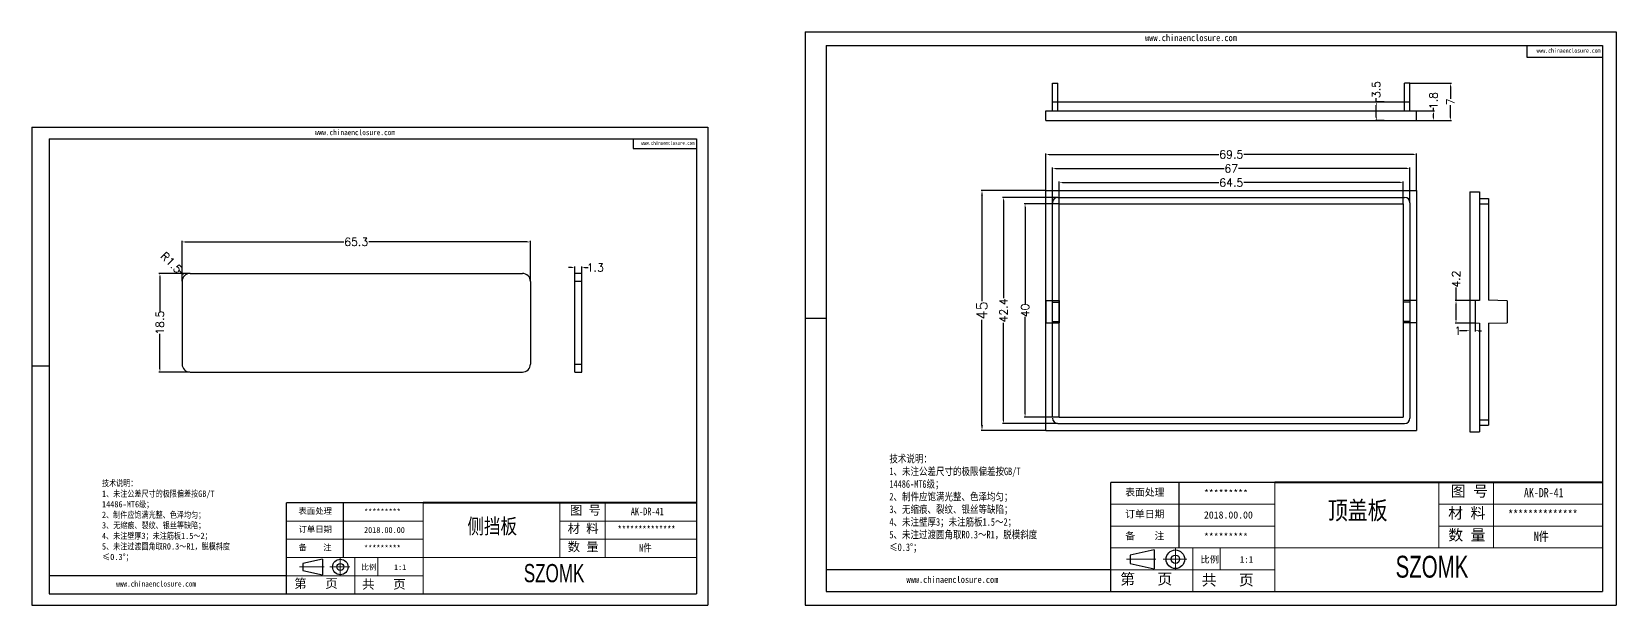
# Model space of a CAD drawing. Header units: inches. Extents: x 2877 to 3980, y 1126 to 1425.
# Drawn here: x 3682.6 to 3979.7, y 1125.7 to 1233.2 of the extents above; entities that cross this region are included whole.
import ezdxf

# ---------------------------------------------------------------- set-up
doc = ezdxf.new("R2010")
doc.units = ezdxf.units.IN
doc.header["$LTSCALE"] = 15
doc.linetypes.add('CENTER2', pattern=[28.575, 19.05, -3.175, 3.175, -3.175])
doc.linetypes.add('HIDDEN', pattern=[0.075, 0.05, -0.025])
doc.layers.add('文字', color=81, linetype='Continuous')
for name, color, linetype, lineweight in [('粗实线', 7, 'Continuous', 30), ('细实线', 3, 'Continuous', 9), ('细点划线', 2, 'CENTER2', 9)]:
    doc.layers.add(name, color=color, linetype=linetype, lineweight=lineweight)
doc.styles.get("Standard").update_dxf_attribs({"font": 'txt', "bigfont": 'gbcbig.shx'})
doc.styles.add('宋体', font='', dxfattribs={"width": 0.8, "height": 3.5})
doc.styles.add('长仿宋', font='', dxfattribs={"width": 0.7, "height": 4})
doc.styles.get('宋体').set_extended_font_data('SimSun')
doc.styles.get('长仿宋').set_extended_font_data('SimSun')
doc.dimstyles.new('2', dxfattribs={"dimtxt": 1.5, "dimasz": 0.6, "dimexe": 0.18, "dimexo": 0.0625, "dimgap": 0.09, "dimtad": 0, "dimdsep": 46, "dimtxsty": 'Standard', "dimcen": 0, "dimclrd": 3, "dimclre": 3, "dimadec": 0, "dimazin": 2, "dimtfac": 1, "dimtofl": 0, "dimtmove": 0, "dimatfit": 3, "dimfxl": 1, "dimtolj": 1, "dimtzin": 0, "dimarcsym": 0})
doc.dimstyles.new('2.5', dxfattribs={"dimtxt": 2, "dimasz": 1, "dimexe": 0.18, "dimexo": 0.0625, "dimgap": 0.09, "dimtad": 0, "dimdsep": 46, "dimtxsty": 'Standard', "dimcen": 1, "dimclrd": 3, "dimclre": 3, "dimadec": 0, "dimazin": 2, "dimtfac": 1, "dimtofl": 0, "dimtmove": 0, "dimatfit": 3, "dimfxl": 1, "dimtolj": 1, "dimtzin": 0, "dimarcsym": 0})

# ---------------------------------------------------------------- blocks, each defined once
blk = doc.blocks.new('*D267')
at = {"color": 3, "lineweight": -2}
for p, q in [((3872.73, 1203.43), (3860.63, 1203.43)), ((3860.81, 1202.43), (3860.81, 1182.69)), ((3860.81, 1159.43), (3860.81, 1179.18)), ((3872.73, 1158.43), (3860.63, 1158.43))]:
    blk.add_line(p, q, dxfattribs=at)
at = {"color": 3}
for points in [[(3860.64, 1202.43), (3860.98, 1202.43), (3860.81, 1203.43)], [(3860.64, 1159.43), (3860.98, 1159.43), (3860.81, 1158.43)]]:
    blk.add_solid(points, dxfattribs=at)
at = {"layer": 'Defpoints', "color": 0}
for p in [(3860.81, 1203.43), (3872.79, 1203.43), (3872.79, 1158.43)]:
    blk.add_point(p, dxfattribs=at)
at = {"color": 0, "insert": (3860.81, 1180.93), "char_height": 2, "attachment_point": 5, "rotation": 90}
blk.add_mtext('\\A1;45', dxfattribs=at)
blk = doc.blocks.new('*D270')
at = {"color": 3, "lineweight": -2}
for p, q in [((3710.84, 1186.44), (3710.84, 1193.96)), ((3711.44, 1193.78), (3741.15, 1193.78)), ((3775.54, 1193.78), (3745.83, 1193.78)), ((3776.14, 1186.44), (3776.14, 1193.96))]:
    blk.add_line(p, q, dxfattribs=at)
at = {"color": 3}
for points in [[(3711.44, 1193.88), (3711.44, 1193.68), (3710.84, 1193.78)], [(3775.54, 1193.88), (3775.54, 1193.68), (3776.14, 1193.78)]]:
    blk.add_solid(points, dxfattribs=at)
at = {"layer": 'Defpoints', "color": 0}
for p in [(3776.14, 1193.78), (3710.84, 1186.38), (3776.14, 1186.38)]:
    blk.add_point(p, dxfattribs=at)
at = {"color": 0, "insert": (3743.49, 1193.78), "char_height": 1.5, "attachment_point": 5}
blk.add_mtext('\\A1;65.3', dxfattribs=at)
blk = doc.blocks.new('*D271')
at = {"color": 3, "lineweight": -2}
for p, q in [((3712.28, 1187.88), (3706.51, 1187.88)), ((3706.69, 1187.28), (3706.69, 1180.72)), ((3706.69, 1169.98), (3706.69, 1176.54)), ((3712.28, 1169.38), (3706.51, 1169.38))]:
    blk.add_line(p, q, dxfattribs=at)
at = {"color": 3}
for points in [[(3706.59, 1187.28), (3706.79, 1187.28), (3706.69, 1187.88)], [(3706.59, 1169.98), (3706.79, 1169.98), (3706.69, 1169.38)]]:
    blk.add_solid(points, dxfattribs=at)
at = {"layer": 'Defpoints', "color": 0}
for p in [(3712.34, 1187.88), (3706.69, 1169.38), (3712.34, 1169.38)]:
    blk.add_point(p, dxfattribs=at)
at = {"color": 0, "insert": (3706.69, 1178.63), "char_height": 1.5, "attachment_point": 5, "rotation": 90}
blk.add_mtext('\\A1;18.5', dxfattribs=at)
blk = doc.blocks.new('*D272')
at = {"color": 3, "lineweight": -2}
blk.add_line((3710.31, 1188.43), (3710.86, 1187.87), dxfattribs=at)
at = {"color": 3}
blk.add_solid([(3710.93, 1187.94), (3710.79, 1187.8), (3711.28, 1187.44)], dxfattribs=at)
at = {"layer": 'Defpoints', "color": 0}
for p in [(3711.28, 1187.44), (3712.34, 1186.38)]:
    blk.add_point(p, dxfattribs=at)
at = {"color": 0, "insert": (3708.84, 1189.91), "char_height": 1.5, "attachment_point": 5, "rotation": 314.7703}
blk.add_mtext('\\A1;R1.5', dxfattribs=at)
blk = doc.blocks.new('*D273')
at = {"color": 3, "lineweight": -2}
for p, q in [((3783.87, 1188.98), (3783.27, 1188.98)), ((3784.47, 1187.94), (3784.47, 1189.16)), ((3785.77, 1187.94), (3785.77, 1189.16)), ((3786.37, 1188.98), (3786.97, 1188.98))]:
    blk.add_line(p, q, dxfattribs=at)
at = {"color": 3}
for points in [[(3783.87, 1189.08), (3783.87, 1188.88), (3784.47, 1188.98)], [(3786.37, 1189.08), (3786.37, 1188.88), (3785.77, 1188.98)]]:
    blk.add_solid(points, dxfattribs=at)
at = {"layer": 'Defpoints', "color": 0}
for p in [(3785.77, 1188.98), (3784.47, 1187.88), (3785.77, 1187.88)]:
    blk.add_point(p, dxfattribs=at)
at = {"color": 0, "insert": (3788.31, 1188.98), "char_height": 1.5, "attachment_point": 5}
blk.add_mtext('\\A1;1.3', dxfattribs=at)
blk = doc.blocks.new('*D275')
at = {"color": 3, "lineweight": -2}
for p, q in [((3872.79, 1203.5), (3872.79, 1210.36)), ((3873.39, 1210.18), (3905.2, 1210.18)), ((3941.69, 1210.18), (3909.88, 1210.18)), ((3942.29, 1203.5), (3942.29, 1210.36))]:
    blk.add_line(p, q, dxfattribs=at)
at = {"color": 3}
for points in [[(3873.39, 1210.28), (3873.39, 1210.08), (3872.79, 1210.18)], [(3941.69, 1210.28), (3941.69, 1210.08), (3942.29, 1210.18)]]:
    blk.add_solid(points, dxfattribs=at)
at = {"layer": 'Defpoints', "color": 0}
for p in [(3942.29, 1210.18), (3872.79, 1203.43), (3942.29, 1203.43)]:
    blk.add_point(p, dxfattribs=at)
at = {"color": 0, "insert": (3907.54, 1210.18), "char_height": 1.5, "attachment_point": 5}
blk.add_mtext('\\A1;69.5', dxfattribs=at)
blk = doc.blocks.new('fgfg')
for p, q in [((3669.31, 1449.66), (3669.31, 1447.16)), ((3669.31, 1449.66), (3673.51, 1449.66)), ((3669.31, 1447.16), (3673.51, 1447.16)), ((3669.61, 1448.36), (3669.61, 1447.16)), ((3673.21, 1448.36), (3673.21, 1447.16)), ((3673.51, 1449.66), (3673.51, 1447.16))]:
    blk.add_line(p, q)
blk = doc.blocks.new('*D277')
at = {"color": 3, "lineweight": -2}
for p, q in [((3875.23, 1200.93), (3868.71, 1200.93)), ((3868.89, 1200.33), (3868.89, 1182.15)), ((3868.89, 1161.53), (3868.89, 1179.72)), ((3875.23, 1160.93), (3868.71, 1160.93))]:
    blk.add_line(p, q, dxfattribs=at)
at = {"color": 3}
for points in [[(3868.79, 1200.33), (3868.99, 1200.33), (3868.89, 1200.93)], [(3868.79, 1161.53), (3868.99, 1161.53), (3868.89, 1160.93)]]:
    blk.add_solid(points, dxfattribs=at)
at = {"layer": 'Defpoints', "color": 0}
for p in [(3875.29, 1200.93), (3868.89, 1160.93), (3875.29, 1160.93)]:
    blk.add_point(p, dxfattribs=at)
at = {"color": 0, "insert": (3868.89, 1180.93), "char_height": 1.5, "attachment_point": 5, "rotation": 90}
blk.add_mtext('\\A1;40', dxfattribs=at)
blk = doc.blocks.new('*D278')
at = {"color": 3, "lineweight": -2}
for p, q in [((3874.98, 1202.13), (3864.66, 1202.13)), ((3864.84, 1201.53), (3864.84, 1183.27)), ((3864.84, 1160.33), (3864.84, 1178.59)), ((3874.98, 1159.73), (3864.66, 1159.73))]:
    blk.add_line(p, q, dxfattribs=at)
at = {"color": 3}
for points in [[(3864.74, 1201.53), (3864.94, 1201.53), (3864.84, 1202.13)], [(3864.74, 1160.33), (3864.94, 1160.33), (3864.84, 1159.73)]]:
    blk.add_solid(points, dxfattribs=at)
at = {"layer": 'Defpoints', "color": 0}
for p in [(3864.84, 1202.13), (3875.04, 1202.13), (3875.04, 1159.73)]:
    blk.add_point(p, dxfattribs=at)
at = {"color": 0, "insert": (3864.84, 1180.93), "char_height": 1.5, "attachment_point": 5, "rotation": 90}
blk.add_mtext('\\A1;42.4', dxfattribs=at)
blk = doc.blocks.new('*D279')
at = {"color": 3, "lineweight": -2}
for p, q in [((3875.29, 1201), (3875.29, 1205.08)), ((3875.89, 1204.9), (3905.2, 1204.9)), ((3939.19, 1204.9), (3909.88, 1204.9)), ((3939.79, 1201), (3939.79, 1205.08))]:
    blk.add_line(p, q, dxfattribs=at)
at = {"color": 3}
for points in [[(3875.89, 1205), (3875.89, 1204.8), (3875.29, 1204.9)], [(3939.19, 1205), (3939.19, 1204.8), (3939.79, 1204.9)]]:
    blk.add_solid(points, dxfattribs=at)
at = {"layer": 'Defpoints', "color": 0}
for p in [(3939.79, 1204.9), (3875.29, 1200.93), (3939.79, 1200.93)]:
    blk.add_point(p, dxfattribs=at)
at = {"color": 0, "insert": (3907.54, 1204.9), "char_height": 1.5, "attachment_point": 5}
blk.add_mtext('\\A1;64.5', dxfattribs=at)
blk = doc.blocks.new('*D280')
at = {"color": 3, "lineweight": -2}
for p, q in [((3874.04, 1201), (3874.04, 1207.72)), ((3874.64, 1207.54), (3906.2, 1207.54)), ((3940.44, 1207.54), (3908.88, 1207.54)), ((3941.04, 1201.2), (3941.04, 1207.72))]:
    blk.add_line(p, q, dxfattribs=at)
at = {"color": 3}
for points in [[(3874.64, 1207.64), (3874.64, 1207.44), (3874.04, 1207.54)], [(3940.44, 1207.64), (3940.44, 1207.44), (3941.04, 1207.54)]]:
    blk.add_solid(points, dxfattribs=at)
at = {"layer": 'Defpoints', "color": 0}
for p in [(3874.04, 1207.54), (3874.04, 1200.93), (3941.04, 1201.13)]:
    blk.add_point(p, dxfattribs=at)
at = {"color": 0, "insert": (3907.54, 1207.54), "char_height": 1.5, "attachment_point": 5}
blk.add_mtext('\\A1;67', dxfattribs=at)
blk = doc.blocks.new('*D281')
at = {"color": 3, "lineweight": -2}
for p, q in [((3942.35, 1218.33), (3945.64, 1218.33)), ((3945.46, 1218.33), (3945.46, 1218.93)), ((3942.35, 1216.53), (3945.64, 1216.53)), ((3945.46, 1217.13), (3945.46, 1217.73))]:
    blk.add_line(p, q, dxfattribs=at)
at = {"color": 3}
for points in [[(3945.36, 1217.73), (3945.56, 1217.73), (3945.46, 1218.33)], [(3945.36, 1217.13), (3945.56, 1217.13), (3945.46, 1216.53)]]:
    blk.add_solid(points, dxfattribs=at)
at = {"layer": 'Defpoints', "color": 0}
for p in [(3942.29, 1218.33), (3945.46, 1218.33), (3942.29, 1216.53)]:
    blk.add_point(p, dxfattribs=at)
at = {"color": 0, "insert": (3945.46, 1220.27), "char_height": 1.5, "attachment_point": 5, "rotation": 90}
blk.add_mtext('\\A1;1.8', dxfattribs=at)
blk = doc.blocks.new('*D282')
at = {"color": 3, "lineweight": -2}
for p, q in [((3941.1, 1223.53), (3948.81, 1223.53)), ((3948.63, 1222.93), (3948.63, 1220.62)), ((3948.63, 1217.13), (3948.63, 1219.44)), ((3942.35, 1216.53), (3948.81, 1216.53))]:
    blk.add_line(p, q, dxfattribs=at)
at = {"color": 3}
for points in [[(3948.53, 1222.93), (3948.73, 1222.93), (3948.63, 1223.53)], [(3948.53, 1217.13), (3948.73, 1217.13), (3948.63, 1216.53)]]:
    blk.add_solid(points, dxfattribs=at)
at = {"layer": 'Defpoints', "color": 0}
for p in [(3941.04, 1223.53), (3948.63, 1223.53), (3942.29, 1216.53)]:
    blk.add_point(p, dxfattribs=at)
at = {"color": 0, "insert": (3948.63, 1220.03), "char_height": 1.5, "attachment_point": 5, "rotation": 90}
blk.add_mtext('\\A1;7', dxfattribs=at)
blk = doc.blocks.new('*D283')
at = {"color": 3, "lineweight": -2}
for p, q in [((3936.18, 1220.03), (3934.56, 1220.03)), ((3934.74, 1220.03), (3934.74, 1220.76)), ((3934.74, 1217.13), (3934.74, 1219.43)), ((3936.18, 1216.53), (3934.56, 1216.53))]:
    blk.add_line(p, q, dxfattribs=at)
at = {"color": 3}
for points in [[(3934.64, 1219.43), (3934.84, 1219.43), (3934.74, 1220.03)], [(3934.64, 1217.13), (3934.84, 1217.13), (3934.74, 1216.53)]]:
    blk.add_solid(points, dxfattribs=at)
at = {"layer": 'Defpoints', "color": 0}
for p in [(3934.74, 1220.03), (3936.24, 1220.03), (3936.24, 1216.53)]:
    blk.add_point(p, dxfattribs=at)
at = {"color": 0, "insert": (3934.74, 1222.35), "char_height": 1.5, "attachment_point": 5, "rotation": 90}
blk.add_mtext('\\A1;3.5', dxfattribs=at)
blk = doc.blocks.new('*D284')
at = {"color": 3, "lineweight": -2}
for p, q in [((3953.22, 1182.78), (3949.5, 1182.78)), ((3949.68, 1182.78), (3949.68, 1185.22)), ((3949.68, 1179.18), (3949.68, 1182.18)), ((3953.22, 1178.58), (3949.5, 1178.58))]:
    blk.add_line(p, q, dxfattribs=at)
at = {"color": 3}
for points in [[(3949.58, 1182.18), (3949.78, 1182.18), (3949.68, 1182.78)], [(3949.58, 1179.18), (3949.78, 1179.18), (3949.68, 1178.58)]]:
    blk.add_solid(points, dxfattribs=at)
at = {"layer": 'Defpoints', "color": 0}
for p in [(3953.28, 1182.78), (3949.68, 1178.58), (3953.28, 1178.58)]:
    blk.add_point(p, dxfattribs=at)
at = {"color": 0, "insert": (3949.68, 1186.81), "char_height": 1.5, "attachment_point": 5, "rotation": 90}
blk.add_mtext('\\A1;4.2', dxfattribs=at)
blk = doc.blocks.new('*D285')
at = {"color": 3, "lineweight": -2}
for p, q in [((3952.28, 1179.75), (3952.28, 1176.96)), ((3953.28, 1179.75), (3953.28, 1176.96)), ((3951.68, 1177.14), (3950.35, 1177.14)), ((3953.88, 1177.14), (3954.48, 1177.14))]:
    blk.add_line(p, q, dxfattribs=at)
at = {"color": 3}
for points in [[(3951.68, 1177.24), (3951.68, 1177.04), (3952.28, 1177.14)], [(3953.88, 1177.24), (3953.88, 1177.04), (3953.28, 1177.14)]]:
    blk.add_solid(points, dxfattribs=at)
at = {"layer": 'Defpoints', "color": 0}
for p in [(3952.28, 1179.81), (3953.28, 1179.81), (3952.28, 1177.14)]:
    blk.add_point(p, dxfattribs=at)
at = {"color": 0, "insert": (3950.01, 1177.14), "char_height": 1.5, "attachment_point": 5}
blk.add_mtext('\\A1;1', dxfattribs=at)

msp = doc.modelspace()

# ---------------------------------------------------------------- linework, layer by layer
for p, q in [((3827.638, 1233.197), (3979.73, 1233.197)), ((3827.638, 1233.197), (3827.638, 1125.657)), ((3979.73, 1233.197), (3979.73, 1125.657)), ((3831.573, 1230.636), (3977.17, 1230.636)), ((3831.573, 1230.636), (3831.573, 1128.217)), ((3962.945, 1230.636), (3962.945, 1228.414)), ((3977.17, 1230.636), (3977.17, 1128.217)), ((3962.945, 1228.414), (3977.17, 1228.414)), ((3874.041, 1223.534), (3875.041, 1223.534)), ((3874.041, 1220.034), (3874.041, 1223.534)), ((3875.041, 1220.034), (3875.041, 1223.534)), ((3941.041, 1223.534), (3940.041, 1223.534)), ((3940.041, 1220.034), (3940.041, 1223.534)), ((3941.041, 1220.034), (3941.041, 1223.534)), ((3872.791, 1218.334), (3942.291, 1218.334)), ((3872.791, 1216.534), (3872.791, 1218.334)), ((3874.041, 1220.034), (3941.041, 1220.034)), ((3874.041, 1218.334), (3874.041, 1220.034)), ((3875.041, 1218.334), (3875.041, 1220.034)), ((3940.041, 1218.334), (3940.041, 1220.034)), ((3941.041, 1218.334), (3941.041, 1220.034)), ((3942.291, 1216.534), (3942.291, 1218.334)), ((3682.648, 1215.273), (3809.392, 1215.273)), ((3682.648, 1215.273), (3682.648, 1125.657)), ((3809.392, 1215.273), (3809.392, 1125.657)), ((3872.791, 1216.534), (3942.291, 1216.534)), ((3685.928, 1213.14), (3807.259, 1213.14)), ((3685.928, 1213.14), (3685.928, 1127.79)), ((3795.404, 1213.14), (3795.404, 1211.288)), ((3807.259, 1213.14), (3807.259, 1127.79)), ((3795.404, 1211.288), (3807.259, 1211.288)), ((3872.791, 1203.433), (3942.291, 1203.433)), ((3872.791, 1158.433), (3872.791, 1203.433)), ((3942.291, 1203.433), (3942.291, 1158.433)), ((3952.281, 1203.183), (3952.281, 1158.183)), ((3952.281, 1203.183), (3954.081, 1203.183)), ((3954.081, 1203.183), (3954.081, 1182.783)), ((3874.041, 1160.933), (3874.041, 1201.133)), ((3875.041, 1202.133), (3940.041, 1202.133)), ((3875.291, 1200.933), (3939.791, 1200.933)), ((3875.291, 1160.933), (3875.291, 1200.933)), ((3939.791, 1200.933), (3939.791, 1160.933)), ((3941.041, 1201.133), (3941.041, 1160.733)), ((3954.081, 1201.933), (3955.781, 1201.933)), ((3954.081, 1200.933), (3955.781, 1200.933)), ((3955.781, 1201.933), (3955.781, 1182.833)), ((3710.841, 1186.375), (3710.841, 1170.875)), ((3712.341, 1187.875), (3774.641, 1187.875)), ((3776.141, 1186.375), (3776.141, 1170.875)), ((3784.474, 1169.375), (3784.474, 1187.875)), ((3785.774, 1187.875), (3784.474, 1187.875)), ((3785.774, 1186.375), (3784.474, 1186.375)), ((3785.774, 1169.375), (3785.774, 1187.875)), ((3953.281, 1182.783), (3953.281, 1178.583)), ((3954.081, 1182.783), (3953.281, 1182.783)), ((3959.281, 1182.733), (3955.781, 1182.833)), ((3959.281, 1182.733), (3959.281, 1178.633)), ((3831.573, 1179.427), (3827.638, 1179.427)), ((3952.281, 1177.142), (3952.319, 1177.104)), ((3954.081, 1178.583), (3954.081, 1158.183)), ((3955.781, 1178.533), (3959.281, 1178.633)), ((3955.781, 1178.533), (3955.781, 1159.433)), ((3827.638, 1175.444), (3827.638, 1125.657)), ((3784.474, 1170.875), (3785.774, 1170.875)), ((3685.928, 1170.465), (3682.648, 1170.465)), ((3712.341, 1169.375), (3774.641, 1169.375)), ((3784.474, 1169.375), (3785.774, 1169.375)), ((3682.648, 1167.146), (3682.648, 1125.657)), ((3875.041, 1159.733), (3940.041, 1159.733)), ((3875.291, 1160.933), (3939.791, 1160.933)), ((3954.081, 1160.433), (3955.781, 1160.433)), ((3954.081, 1159.433), (3955.781, 1159.433)), ((3872.791, 1158.433), (3942.291, 1158.433)), ((3952.281, 1158.183), (3954.081, 1158.183)), ((3915.718, 1148.701), (3884.993, 1148.701)), ((3884.993, 1128.217), (3884.993, 1148.701)), ((3897.795, 1136.411), (3897.795, 1148.701)), ((3756.049, 1144.86), (3730.444, 1144.86)), ((3730.444, 1127.79), (3730.444, 1144.86)), ((3741.113, 1134.618), (3741.113, 1144.86)), ((3884.993, 1132.314), (3831.573, 1132.314)), ((3730.444, 1131.204), (3685.928, 1131.204)), ((3685.928, 1127.79), (3807.259, 1127.79)), ((3831.573, 1128.217), (3977.17, 1128.217)), ((3682.648, 1125.657), (3809.392, 1125.657)), ((3682.648, 1125.657), (3741.326, 1125.657)), ((3827.638, 1125.657), (3979.73, 1125.657)), ((3827.638, 1125.657), (3898.051, 1125.657))]:
    msp.add_line(p, q)
at = {"color": 7, "linetype": 'HIDDEN', "lineweight": 0}
msp.add_line((3954.081, 1178.583), (3953.281, 1178.583), dxfattribs=at)
for centre, radius, start, end in [((3875.041, 1201.133), 1, 90, 180), ((3940.041, 1201.133), 1, 0, 90), ((3712.341, 1186.375), 1.5, 90, 180), ((3774.641, 1186.375), 1.5, 0, 90), ((3712.341, 1170.875), 1.5, 180, 270), ((3774.641, 1170.875), 1.5, 270, 0), ((3875.041, 1160.733), 1, 180, 270), ((3940.041, 1160.733), 1, 270, 0)]:
    msp.add_arc(centre, radius, start, end)
at = {"layer": '粗实线', "color": 7, "lineweight": 40}
for p, q in [((3977.17, 1148.701), (3915.718, 1148.701)), ((3807.259, 1144.86), (3756.049, 1144.86))]:
    msp.add_line(p, q, dxfattribs=at)
at = {"layer": '粗实线', "color": 7}
for p, q in [((3893.089, 1136.027), (3888.613, 1135.079)), ((3888.613, 1135.079), (3888.613, 1133.496)), ((3893.089, 1136.027), (3893.089, 1132.519)), ((3737.191, 1134.299), (3733.461, 1133.508)), ((3733.461, 1133.508), (3733.461, 1132.189)), ((3733.461, 1132.189), (3737.191, 1131.375)), ((3737.191, 1134.299), (3737.191, 1131.375)), ((3888.613, 1133.496), (3893.089, 1132.519))]:
    msp.add_line(p, q, dxfattribs=at)
for centre, radius in [((3897.073, 1134.287), 1.74), ((3897.073, 1134.287), 0.792), ((3740.511, 1132.849), 1.45), ((3740.511, 1132.849), 0.66)]:
    msp.add_circle(centre, radius, dxfattribs=at)
at = {"layer": '细实线', "color": 7}
for p, q in [((3915.718, 1148.701), (3915.718, 1128.217)), ((3946.444, 1148.701), (3946.444, 1136.411)), ((3956.686, 1148.701), (3956.686, 1136.497)), ((3756.049, 1144.86), (3756.049, 1127.79)), ((3781.654, 1144.86), (3781.654, 1134.618)), ((3790.189, 1144.86), (3790.189, 1134.69)), ((3915.718, 1144.604), (3884.993, 1144.604)), ((3977.17, 1144.604), (3946.444, 1144.604)), ((3756.049, 1141.446), (3730.444, 1141.446)), ((3807.259, 1141.446), (3781.654, 1141.446)), ((3756.049, 1138.032), (3730.444, 1138.032)), ((3807.259, 1138.032), (3781.654, 1138.032)), ((3915.718, 1140.507), (3884.993, 1140.507)), ((3977.17, 1140.507), (3946.444, 1140.507)), ((3977.17, 1136.411), (3884.993, 1136.411)), ((3900.356, 1136.411), (3900.356, 1128.217)), ((3905.476, 1136.411), (3905.476, 1132.314)), ((3807.259, 1134.618), (3730.444, 1134.618)), ((3743.247, 1134.618), (3743.247, 1127.79)), ((3747.514, 1134.618), (3747.514, 1131.204)), ((3915.718, 1132.314), (3884.993, 1132.314)), ((3756.049, 1131.204), (3730.444, 1131.204))]:
    msp.add_line(p, q, dxfattribs=at)
at = {"layer": '细点划线', "color": 7}
for p, q in [((3897.073, 1136.29), (3897.073, 1132.314)), ((3732.866, 1132.849), (3737.477, 1132.849)), ((3738.572, 1132.849), (3742.32, 1132.849)), ((3740.511, 1134.518), (3740.511, 1131.204)), ((3887.899, 1134.287), (3893.432, 1134.287)), ((3894.746, 1134.287), (3899.244, 1134.287))]:
    msp.add_line(p, q, dxfattribs=at)

# ---------------------------------------------------------------- block references
at = {"xscale": -1, "rotation": 90}
msp.add_blockref('fgfg', (5322.452, 4852.097), dxfattribs=at)
at = {"rotation": 270}
msp.add_blockref('fgfg', (2492.631, 4852.097), dxfattribs=at)

# ---------------------------------------------------------------- texts
at = {"attachment_point": 1}
for s, insert, char_height, width in [('{\\fSimHei|b0|i0|c134|p49;表面处理}', (3887.664, 1147.538), 1.34729, 765.73387), ('{\\fSimHei|b0|i0|c134|p49;*********}', (3902.421, 1147.365), 1.34729, 765.73387), ('{\\fSimHei|b0|i0|c134|p49;表面处理}', (3732.671, 1143.891), 1.12274, 638.11156), ('{\\fSimHei|b0|i0|c134|p49;*********}', (3744.968, 1143.747), 1.12274, 638.11156), ('{\\fSimHei|b0|i0|c134|p49;订单日期}', (3887.664, 1143.442), 1.34729, 765.73387), ('{\\fSimHei|b0|i0|c134|p49;2018.00.00}', (3902.421, 1143.268), 1.34729, 765.73387), ('{\\fSimHei|b0|i0|c134|p49;订单日期}', (3732.671, 1140.477), 1.12274, 638.11156), ('{\\fSimHei|b0|i0|c134|p49;2018.00.00}', (3744.968, 1140.333), 1.12274, 638.11156), ('{\\fSimHei|b0|i0|c134|p49;备    注}', (3887.664, 1139.345), 1.34729, 765.73387), ('{\\fSimHei|b0|i0|c134|p49;*********}', (3902.421, 1139.172), 1.34729, 765.73387), ('{\\fSimHei|b0|i0|c134|p49;备    注}', (3732.671, 1137.063), 1.12274, 638.11156), ('{\\fSimHei|b0|i0|c134|p49;*********}', (3744.968, 1136.919), 1.12274, 638.11156)]:
    msp.add_mtext(s, dxfattribs=dict(at, insert=insert, char_height=char_height, width=width))
at = {"layer": '文字', "color": 0, "attachment_point": 1, "style": '宋体'}
for s, insert, char_height, width in [('www.chinaenclosure.com', (3891.375, 1232.681), 1.25179, 21.99276), ('www.chinaenclosure.com', (3964.778, 1230.073), 0.83453, 14.66184), ('www.chinaenclosure.com', (3735.763, 1214.843), 1.04316, 18.3273), ('www.chinaenclosure.com', (3796.932, 1212.671), 0.69544, 12.2182), ('{\\H1.111x;技术说明：\\P1、未注公差尺寸的极限偏差按GB/T 14486-MT6级；\\P2、制件应饱满光整、色泽均匀；\\P3、无缩痕、裂纹、银丝等缺陷；\\P4、未注壁厚3；未注筋板1.5～2；\\P5、未注过渡圆角取R0.3～R1，脱模斜度≤0.3%%D；}', (3843.447, 1153.853), 1.28024, 28.83666), ('{\\H1.111x;技术说明：\\P1、未注公差尺寸的极限偏差按GB/T 14486-MT6级；\\P2、制件应饱满光整、色泽均匀；\\P3、无缩痕、裂纹、银丝等缺陷；\\P4、未注壁厚3；未注筋板1.5～2；\\P5、未注过渡圆角取R0.3～R1，脱模斜度≤0.3%%D；}', (3695.823, 1149.154), 1.06687, 24.03055), ('{\\H1.111x;AK-DR-41}', (3962.418, 1147.631), 1.53629, 17.76122), ('{\\H1.111x;AK-DR-41}', (3794.965, 1143.968), 1.28024, 14.80102), ('顶盖板', (3925.663, 1145.164), 3.414, 43.64644), ('侧挡板', (3764.336, 1141.913), 2.845, 36.37203), ('{\\H1.111x;**************}', (3959.463, 1143.534), 1.53629, 17.76122), ('{\\H1.111x;**************}', (3792.503, 1140.554), 1.28024, 14.80102), ('{\\H1.111x;N件}', (3964.276, 1139.437), 1.53629, 17.76122), ('{\\H1.111x;N件}', (3796.514, 1137.141), 1.28024, 14.80102), ('www.chinaenclosure.com', (3698.488, 1130.205), 1.04316, 18.3273), ('www.chinaenclosure.com', (3846.645, 1131.115), 1.25179, 21.99276)]:
    msp.add_mtext(s, dxfattribs=dict(at, insert=insert, char_height=char_height, width=width))
at = {"layer": '粗实线', "attachment_point": 1, "style": '长仿宋'}
for insert, char_height, width in [((3938.35, 1134.944), 4.09677, 45.94122), ((3774.909, 1133.396), 3.41398, 38.28435)]:
    msp.add_mtext('{\\fSTXinwei|b0|i0|c134|p2;SZOMK}', dxfattribs=dict(at, insert=insert, char_height=char_height, width=width))
at = {"layer": '细实线', "color": 7, "attachment_point": 1}
for s, insert, char_height, width in [('{\\fSimSun|b0|i0|c134|p54;图 号}', (3948.697, 1148.079), 2.04839, 10.24193), ('{\\fSimSun|b0|i0|c134|p54;图 号}', (3783.531, 1144.342), 1.70699, 8.53494), ('{\\fSimSun|b0|i0|c134|p54;材 料   }', (3948.211, 1143.982), 2.04839, 10.24193), ('{\\fSimSun|b0|i0|c134|p54;材 料   }', (3783.126, 1140.928), 1.70699, 8.53494), ('{\\fSimSun|b0|i0|c134|p54;数 量}', (3948.221, 1139.865), 2.04839, 9.25486), ('{\\fSimSun|b0|i0|c134|p54;数 量}', (3783.134, 1137.497), 1.70699, 7.71238), ('{\\fSimSun|b0|i0|c134|p54;比例}', (3901.789, 1134.859), 1.22903, 5.39506), ('{\\fSimSun|b0|i0|c134|p54;比例}', (3744.441, 1133.325), 1.02419, 4.49589), ('{\\fSimSun|b0|i0|c134|p54;1:1}', (3750.576, 1133.325), 1.02419, 4.49589), ('{\\fSimSun|b0|i0|c134|p54;第   页}', (3886.716, 1131.61), 2.04839, 15.36289), ('{\\fSimSun|b0|i0|c134|p54;1:1}', (3909.151, 1134.859), 1.22903, 5.39506), ('{\\fSimSun|b0|i0|c134|p54;第   页}', (3731.88, 1130.618), 1.70699, 12.80241), ('{\\fSimSun|b0|i0|c134|p54; 共   页}', (3743.455, 1130.473), 1.70699, 12.80241), ('{\\fSimSun|b0|i0|c134|p54; 共   页}', (3900.606, 1131.436), 2.04839, 15.36289)]:
    msp.add_mtext(s, dxfattribs=dict(at, insert=insert, char_height=char_height, width=width))

# ---------------------------------------------------------------- dimensions: what is measured, and where the dimension line sits
for base, p1, p2, dimstyle, picture, middle in [((3934.739, 1220.034), (3936.242, 1216.534), (3936.242, 1220.034), '2', '*D283', (3934.739, 1222.345)), ((3860.811, 1203.433), (3872.791, 1158.433), (3872.791, 1203.433), '2.5', '*D267', (3860.811, 1180.933)), ((3949.685, 1178.583), (3953.281, 1182.783), (3953.281, 1178.583), '2', '*D284', (3949.685, 1186.807))]:
    dim = msp.add_linear_dim(base=base, p1=p1, p2=p2, angle=90, dimstyle=dimstyle)
    dim.commit()
    dim.dimension.update_dxf_attribs({"geometry": picture, "text_midpoint": middle, "dimtype": 160})
for base, p1, p2, picture, middle in [((3948.634, 1223.534), (3942.291, 1216.534), (3941.041, 1223.534), '*D282', (3948.634, 1220.034)), ((3945.461, 1218.334), (3942.291, 1216.534), (3942.291, 1218.334), '*D281', (3945.461, 1220.274)), ((3864.836, 1202.133), (3875.041, 1159.733), (3875.041, 1202.133), '*D278', (3864.836, 1180.933)), ((3868.89, 1160.933), (3875.291, 1200.933), (3875.291, 1160.933), '*D277', (3868.89, 1180.933)), ((3706.689, 1169.375), (3712.341, 1187.875), (3712.341, 1169.375), '*D271', (3706.689, 1178.625))]:
    dim = msp.add_linear_dim(base=base, p1=p1, p2=p2, angle=90, dimstyle='2')
    dim.commit()
    dim.dimension.update_dxf_attribs({"geometry": picture, "text_midpoint": middle})
for base, p1, p2, picture, middle in [((3942.291, 1210.177), (3872.791, 1203.433), (3942.291, 1203.433), '*D275', (3907.541, 1210.177)), ((3952.281, 1177.142), (3953.281, 1179.812), (3952.281, 1179.812), '*D285', (3950.01, 1177.142))]:
    dim = msp.add_linear_dim(base=base, p1=p1, p2=p2, dimstyle='2')
    dim.commit()
    dim.dimension.update_dxf_attribs({"geometry": picture, "text_midpoint": middle, "dimtype": 160})
for base, p1, p2, picture, middle in [((3874.041, 1207.535), (3941.041, 1201.133), (3874.041, 1200.933), '*D280', (3907.541, 1207.535)), ((3939.791, 1204.9), (3875.291, 1200.933), (3939.791, 1200.933), '*D279', (3907.541, 1204.9)), ((3776.141, 1193.783), (3710.841, 1186.375), (3776.141, 1186.375), '*D270', (3743.491, 1193.783)), ((3785.774, 1188.984), (3784.474, 1187.875), (3785.774, 1187.875), '*D273', (3788.314, 1188.984))]:
    dim = msp.add_linear_dim(base=base, p1=p1, p2=p2, dimstyle='2')
    dim.commit()
    dim.dimension.update_dxf_attribs({"geometry": picture, "text_midpoint": middle})
dim = msp.add_radius_dim(center=(3712.341, 1186.375), mpoint=(3711.285, 1187.44), dimstyle='2')
dim.commit()
dim.dimension.update_dxf_attribs({"geometry": '*D272', "text_midpoint": (3708.836, 1189.909), "dimtype": 164})

doc.saveas('drawing.dxf')
